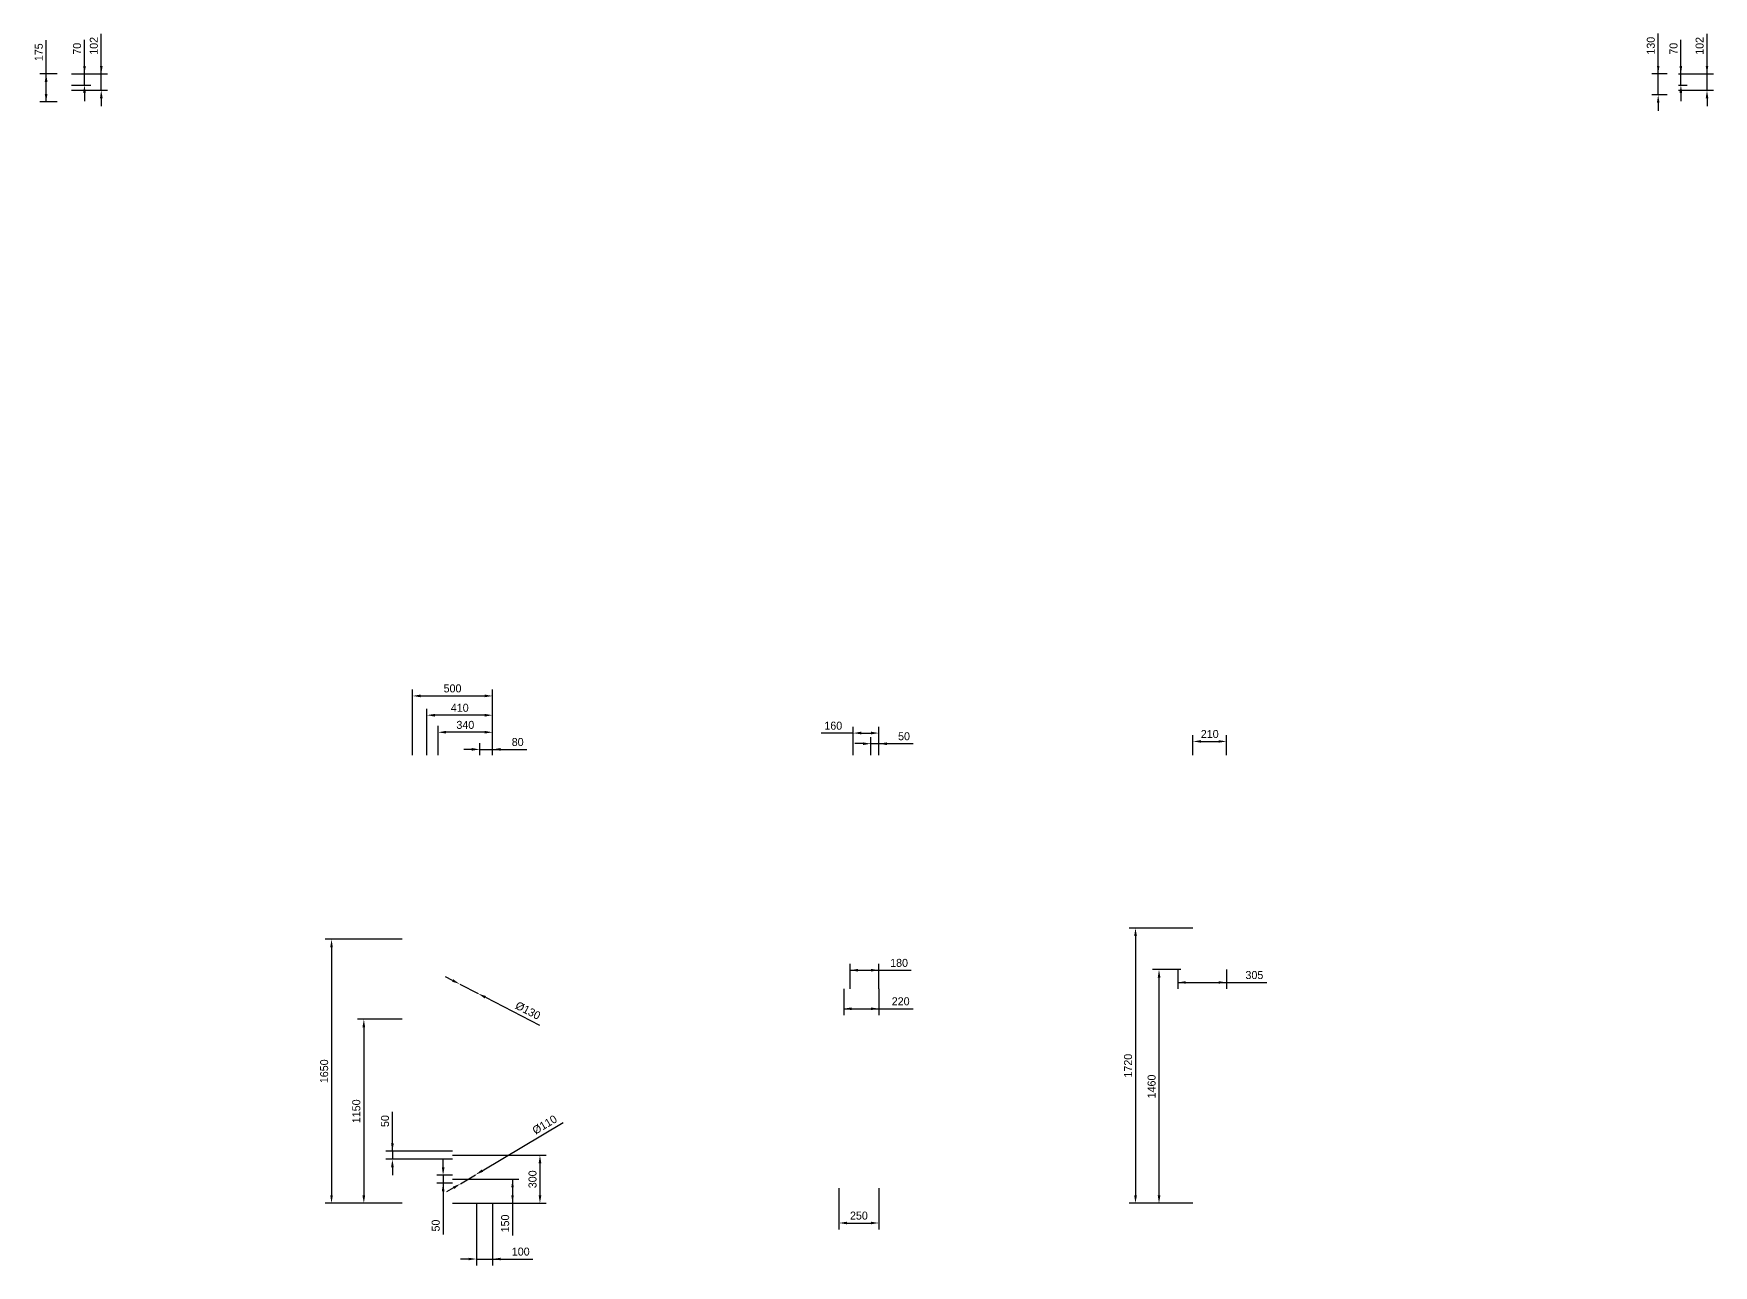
# Model space of a CAD drawing. Header units: millimetres. Extents: x 27201 to 44003, y -1761 to 16863.
# Drawn here: x 27776 to 38272, y -1761 to 5936 of the extents above; entities that cross this region are included whole.
import ezdxf

# ---------------------------------------------------------------- set-up
doc = ezdxf.new("R2010")
doc.units = ezdxf.units.MM
doc.layers.add('08 Размеры', color=7, linetype='Continuous')
doc.styles.get("Standard").update_dxf_attribs({"font": 'Ubuntu-R.ttf'})
doc.dimstyles.new('ISO-25', dxfattribs={"dimtxt": 2.5, "dimasz": 2.5, "dimexe": 1.25, "dimexo": 0.625, "dimtad": 1, "dimtxsty": 'Standard', "dimcen": 2.5, "dimadec": 0, "dimazin": 0, "dimtfac": 1, "dimtmove": 0, "dimatfit": 3, "dimfxl": 1, "dimarcsym": 0})

# ---------------------------------------------------------------- blocks, each defined once
blk = doc.blocks.new('*D125')
at = {"layer": '08 Размеры', "color": 0, "lineweight": -2}
for p, q in [((28094, 5614), (28094, 5897)), ((28013, 5684), (28134, 5684)), ((28094, 5614), (28094, 5684)), ((28013, 5614), (28134, 5614)), ((28094, 5564), (28094, 5514))]:
    blk.add_line(p, q, dxfattribs=at)
at = {"layer": '08 Размеры', "color": 0}
for points in [[(28086, 5734), (28103, 5734), (28094, 5684)], [(28103, 5564), (28086, 5564), (28094, 5614)]]:
    blk.add_solid(points, dxfattribs=at)
at = {"layer": 'Defpoints', "color": 0}
for p in [(28013, 5684), (28094, 5684), (28013, 5614)]:
    blk.add_point(p, dxfattribs=at)
at = {"layer": '08 Размеры', "color": 0, "insert": (28048, 5841), "char_height": 50, "attachment_point": 5, "rotation": 90}
blk.add_mtext('70', dxfattribs=at)
blk = doc.blocks.new('*D126')
at = {"layer": '08 Размеры', "color": 0, "lineweight": -2}
for p, q in [((28199, 5582), (28199, 5934)), ((28013, 5684), (28239, 5684)), ((28199, 5582), (28199, 5684)), ((28013, 5582), (28239, 5582)), ((28199, 5532), (28199, 5482))]:
    blk.add_line(p, q, dxfattribs=at)
at = {"layer": '08 Размеры', "color": 0}
for points in [[(28191, 5734), (28208, 5734), (28199, 5684)], [(28208, 5532), (28191, 5532), (28199, 5582)]]:
    blk.add_solid(points, dxfattribs=at)
at = {"layer": 'Defpoints', "color": 0}
for p in [(28013, 5684), (28199, 5684), (28013, 5582)]:
    blk.add_point(p, dxfattribs=at)
at = {"layer": '08 Размеры', "color": 0, "insert": (28153, 5859), "char_height": 50, "attachment_point": 5, "rotation": 90}
blk.add_mtext('102', dxfattribs=at)
blk = doc.blocks.new('*D127')
at = {"layer": '08 Размеры', "color": 0, "lineweight": -2}
for p, q in [((27855, 5509), (27855, 5894)), ((27923, 5684), (27815, 5684)), ((27855, 5559), (27855, 5634)), ((27923, 5509), (27815, 5509))]:
    blk.add_line(p, q, dxfattribs=at)
at = {"layer": '08 Размеры', "color": 0}
for points in [[(27863, 5634), (27846, 5634), (27855, 5684)], [(27846, 5559), (27863, 5559), (27855, 5509)]]:
    blk.add_solid(points, dxfattribs=at)
at = {"layer": 'Defpoints', "color": 0}
for p in [(27855, 5684), (27923, 5684), (27923, 5509)]:
    blk.add_point(p, dxfattribs=at)
at = {"layer": '08 Размеры', "color": 0, "insert": (27809, 5819), "char_height": 50, "attachment_point": 5, "rotation": 90}
blk.add_mtext('175', dxfattribs=at)
blk = doc.blocks.new('*D140')
at = {"layer": '08 Размеры', "color": 0, "lineweight": -2}
for p, q in [((38069, 5614), (38069, 5897)), ((38069, 5734), (38069, 5784)), ((38054, 5684), (38109, 5684)), ((38069, 5614), (38069, 5684)), ((38054, 5614), (38109, 5614)), ((38069, 5564), (38069, 5514))]:
    blk.add_line(p, q, dxfattribs=at)
at = {"layer": '08 Размеры', "color": 0}
for points in [[(38060, 5734), (38077, 5734), (38069, 5684)], [(38077, 5564), (38060, 5564), (38069, 5614)]]:
    blk.add_solid(points, dxfattribs=at)
at = {"layer": 'Defpoints', "color": 0}
for p in [(38054, 5684), (38069, 5684), (38054, 5614)]:
    blk.add_point(p, dxfattribs=at)
at = {"layer": '08 Размеры', "color": 0, "insert": (38023, 5841), "char_height": 50, "attachment_point": 5, "rotation": 90}
blk.add_mtext('70', dxfattribs=at)
blk = doc.blocks.new('*D141')
at = {"layer": '08 Размеры', "color": 0, "lineweight": -2}
for p, q in [((38232, 5582), (38232, 5934)), ((38054, 5684), (38272, 5684)), ((38232, 5582), (38232, 5684)), ((38054, 5582), (38272, 5582)), ((38232, 5532), (38232, 5482))]:
    blk.add_line(p, q, dxfattribs=at)
at = {"layer": '08 Размеры', "color": 0}
for points in [[(38224, 5734), (38240, 5734), (38232, 5684)], [(38240, 5532), (38224, 5532), (38232, 5582)]]:
    blk.add_solid(points, dxfattribs=at)
at = {"layer": 'Defpoints', "color": 0}
for p in [(38054, 5684), (38232, 5684), (38054, 5582)]:
    blk.add_point(p, dxfattribs=at)
at = {"layer": '08 Размеры', "color": 0, "insert": (38186, 5859), "char_height": 50, "attachment_point": 5, "rotation": 90}
blk.add_mtext('102', dxfattribs=at)
blk = doc.blocks.new('*D142')
at = {"layer": '08 Размеры', "color": 0, "lineweight": -2}
for p, q in [((37927, 5554), (37927, 5936)), ((37984, 5684), (37887, 5684)), ((37927, 5554), (37927, 5684)), ((37984, 5554), (37887, 5554)), ((37927, 5504), (37927, 5454))]:
    blk.add_line(p, q, dxfattribs=at)
at = {"layer": '08 Размеры', "color": 0}
for points in [[(37919, 5734), (37935, 5734), (37927, 5684)], [(37935, 5504), (37919, 5504), (37927, 5554)]]:
    blk.add_solid(points, dxfattribs=at)
at = {"layer": 'Defpoints', "color": 0}
for p in [(37927, 5684), (37984, 5684), (37984, 5554)]:
    blk.add_point(p, dxfattribs=at)
at = {"layer": '08 Размеры', "color": 0, "insert": (37881, 5860), "char_height": 50, "attachment_point": 5, "rotation": 90}
blk.add_mtext('130', dxfattribs=at)
blk = doc.blocks.new('*D149')
at = {"layer": '08 Размеры', "color": 0, "lineweight": -2}
for p, q in [((30394, -1223), (30809, -1223)), ((30769, -1223), (30769, -1575)), ((30769, -1273), (30769, -1323)), ((30394, -1373), (30809, -1373))]:
    blk.add_line(p, q, dxfattribs=at)
at = {"layer": '08 Размеры', "color": 0}
for points in [[(30777, -1273), (30761, -1273), (30769, -1223)], [(30761, -1323), (30777, -1323), (30769, -1373)]]:
    blk.add_solid(points, dxfattribs=at)
at = {"layer": 'Defpoints', "color": 0}
for p in [(30394, -1223), (30394, -1373), (30769, -1373)]:
    blk.add_point(p, dxfattribs=at)
at = {"layer": '08 Размеры', "color": 0, "insert": (30723, -1499), "char_height": 50, "attachment_point": 5, "rotation": 90}
blk.add_mtext('150', dxfattribs=at)
blk = doc.blocks.new('*D150')
at = {"layer": '08 Размеры', "color": 0, "lineweight": -2}
for p, q in [((30394, -1073), (30980, -1073)), ((30940, -1123), (30940, -1323)), ((30395, -1373), (30980, -1373))]:
    blk.add_line(p, q, dxfattribs=at)
at = {"layer": '08 Размеры', "color": 0}
for points in [[(30949, -1123), (30932, -1123), (30940, -1073)], [(30932, -1323), (30949, -1323), (30940, -1373)]]:
    blk.add_solid(points, dxfattribs=at)
at = {"layer": 'Defpoints', "color": 0}
for p in [(30394, -1073), (30395, -1373), (30940, -1373)]:
    blk.add_point(p, dxfattribs=at)
at = {"layer": '08 Размеры', "color": 0, "insert": (30894, -1223), "char_height": 50, "attachment_point": 5, "rotation": 90}
blk.add_mtext('300', dxfattribs=at)
blk = doc.blocks.new('*D152')
at = {"layer": '08 Размеры', "color": 0, "lineweight": -2}
for p, q in [((30580, -1169), (31085, -869)), ((30443, -1251), (30537, -1195)), ((30400, -1277), (30357, -1302))]:
    blk.add_line(p, q, dxfattribs=at)
at = {"layer": '08 Размеры', "color": 0}
for points in [[(30404, -1284), (30396, -1269), (30443, -1251)], [(30576, -1162), (30585, -1176), (30537, -1195)]]:
    blk.add_solid(points, dxfattribs=at)
at = {"layer": 'Defpoints', "color": 0}
for p in [(30443, -1251), (30537, -1195)]:
    blk.add_point(p, dxfattribs=at)
at = {"layer": '08 Размеры', "color": 0, "insert": (30970, -882), "char_height": 50, "attachment_point": 5, "rotation": 30.7877}
blk.add_mtext('%%c110', dxfattribs=at)
blk = doc.blocks.new('*D153')
at = {"layer": '08 Размеры', "color": 0, "lineweight": -2}
for p, q in [((30394, 20), (30350, 43)), ((30439, -3), (30555, -63)), ((30599, -85), (30937, -259))]:
    blk.add_line(p, q, dxfattribs=at)
at = {"layer": '08 Размеры', "color": 0}
for points in [[(30391, 12), (30398, 27), (30439, -3)], [(30603, -78), (30595, -93), (30555, -63)]]:
    blk.add_solid(points, dxfattribs=at)
at = {"layer": 'Defpoints', "color": 0}
for p in [(30439, -3), (30555, -63)]:
    blk.add_point(p, dxfattribs=at)
at = {"layer": '08 Размеры', "color": 0, "insert": (30865, -169), "char_height": 50, "attachment_point": 5, "rotation": 332.8}
blk.add_mtext('%%c130', dxfattribs=at)
blk = doc.blocks.new('*D154')
at = {"layer": '08 Размеры', "color": 0, "lineweight": -2}
for p, q in [((30018, -1048), (30018, -802)), ((30394, -1048), (29978, -1048)), ((30018, -998), (30018, -948)), ((30018, -1048), (30018, -1098)), ((30394, -1098), (29978, -1098)), ((30018, -1148), (30018, -1198))]:
    blk.add_line(p, q, dxfattribs=at)
at = {"layer": '08 Размеры', "color": 0}
for points in [[(30010, -998), (30027, -998), (30018, -1048)], [(30027, -1148), (30010, -1148), (30018, -1098)]]:
    blk.add_solid(points, dxfattribs=at)
at = {"layer": 'Defpoints', "color": 0}
for p in [(30394, -1048), (30018, -1098), (30394, -1098)]:
    blk.add_point(p, dxfattribs=at)
at = {"layer": '08 Размеры', "color": 0, "insert": (29972, -859), "char_height": 50, "attachment_point": 5, "rotation": 90}
blk.add_mtext('50', dxfattribs=at)
blk = doc.blocks.new('*D155')
at = {"layer": '08 Размеры', "color": 0, "lineweight": -2}
for p, q in [((30335, -1148), (30335, -1098)), ((30394, -1198), (30295, -1198)), ((30394, -1248), (30295, -1248)), ((30335, -1198), (30335, -1568)), ((30335, -1198), (30335, -1248)), ((30335, -1298), (30335, -1348))]:
    blk.add_line(p, q, dxfattribs=at)
at = {"layer": '08 Размеры', "color": 0}
for points in [[(30327, -1148), (30344, -1148), (30335, -1198)], [(30344, -1298), (30327, -1298), (30335, -1248)]]:
    blk.add_solid(points, dxfattribs=at)
at = {"layer": 'Defpoints', "color": 0}
for p in [(30335, -1248), (30394, -1198), (30394, -1248)]:
    blk.add_point(p, dxfattribs=at)
at = {"layer": '08 Размеры', "color": 0, "insert": (30289, -1512), "char_height": 50, "attachment_point": 5, "rotation": 90}
blk.add_mtext('50', dxfattribs=at)
blk = doc.blocks.new('*D156')
at = {"layer": '08 Размеры', "color": 0, "lineweight": -2}
for p, q in [((30564, 1427), (30564, 1503)), ((30644, 1427), (30644, 1503)), ((30514, 1463), (30464, 1463)), ((30564, 1463), (30858, 1463)), ((30564, 1463), (30644, 1463))]:
    blk.add_line(p, q, dxfattribs=at)
at = {"layer": '08 Размеры', "color": 0}
for points in [[(30514, 1455), (30514, 1472), (30564, 1463)], [(30694, 1472), (30694, 1455), (30644, 1463)]]:
    blk.add_solid(points, dxfattribs=at)
at = {"layer": 'Defpoints', "color": 0}
for p in [(30564, 1427), (30644, 1463), (30644, 1427)]:
    blk.add_point(p, dxfattribs=at)
at = {"layer": '08 Размеры', "color": 0, "insert": (30801, 1509), "char_height": 50, "attachment_point": 5}
blk.add_mtext('80', dxfattribs=at)
blk = doc.blocks.new('*D157')
at = {"layer": '08 Размеры', "color": 0, "lineweight": -2}
for p, q in [((30304, 1427), (30304, 1610)), ((30644, 1427), (30644, 1610)), ((30594, 1570), (30354, 1570))]:
    blk.add_line(p, q, dxfattribs=at)
at = {"layer": '08 Размеры', "color": 0}
for points in [[(30354, 1579), (30354, 1562), (30304, 1570)], [(30594, 1562), (30594, 1579), (30644, 1570)]]:
    blk.add_solid(points, dxfattribs=at)
at = {"layer": 'Defpoints', "color": 0}
for p in [(30304, 1570), (30304, 1427), (30644, 1427)]:
    blk.add_point(p, dxfattribs=at)
at = {"layer": '08 Размеры', "color": 0, "insert": (30474, 1616), "char_height": 50, "attachment_point": 5}
blk.add_mtext('340', dxfattribs=at)
blk = doc.blocks.new('*D158')
at = {"layer": '08 Размеры', "color": 0, "lineweight": -2}
for p, q in [((30234, 1427), (30234, 1717)), ((30644, 1427), (30644, 1717)), ((30594, 1677), (30284, 1677))]:
    blk.add_line(p, q, dxfattribs=at)
at = {"layer": '08 Размеры', "color": 0}
for points in [[(30284, 1685), (30284, 1668), (30234, 1677)], [(30594, 1668), (30594, 1685), (30644, 1677)]]:
    blk.add_solid(points, dxfattribs=at)
at = {"layer": 'Defpoints', "color": 0}
for p in [(30234, 1677), (30234, 1427), (30644, 1427)]:
    blk.add_point(p, dxfattribs=at)
at = {"layer": '08 Размеры', "color": 0, "insert": (30439, 1723), "char_height": 50, "attachment_point": 5}
blk.add_mtext('410', dxfattribs=at)
blk = doc.blocks.new('*D159')
at = {"layer": '08 Размеры', "color": 0, "lineweight": -2}
for p, q in [((30144, 1427), (30144, 1837)), ((30194, 1797), (30594, 1797)), ((30644, 1428), (30644, 1837))]:
    blk.add_line(p, q, dxfattribs=at)
at = {"layer": '08 Размеры', "color": 0}
for points in [[(30194, 1806), (30194, 1789), (30144, 1797)], [(30594, 1789), (30594, 1806), (30644, 1797)]]:
    blk.add_solid(points, dxfattribs=at)
at = {"layer": 'Defpoints', "color": 0}
for p in [(30644, 1797), (30144, 1427), (30644, 1428)]:
    blk.add_point(p, dxfattribs=at)
at = {"layer": '08 Размеры', "color": 0, "insert": (30394, 1844), "char_height": 50, "attachment_point": 5}
blk.add_mtext('500', dxfattribs=at)
blk = doc.blocks.new('*D160')
at = {"layer": '08 Размеры', "color": 0, "lineweight": -2}
for p, q in [((30544, -1373), (30544, -1761)), ((30644, -1373), (30644, -1761)), ((30494, -1721), (30444, -1721)), ((30544, -1721), (30896, -1721)), ((30544, -1721), (30644, -1721)), ((30694, -1721), (30744, -1721))]:
    blk.add_line(p, q, dxfattribs=at)
at = {"layer": '08 Размеры', "color": 0}
for points in [[(30494, -1729), (30494, -1713), (30544, -1721)], [(30694, -1713), (30694, -1729), (30644, -1721)]]:
    blk.add_solid(points, dxfattribs=at)
at = {"layer": 'Defpoints', "color": 0}
for p in [(30544, -1373), (30644, -1373), (30644, -1721)]:
    blk.add_point(p, dxfattribs=at)
at = {"layer": '08 Размеры', "color": 0, "insert": (30820, -1675), "char_height": 50, "attachment_point": 5}
blk.add_mtext('100', dxfattribs=at)
blk = doc.blocks.new('*D161')
at = {"layer": '08 Размеры', "color": 0, "lineweight": -2}
for p, q in [((30080, -223), (29800, -223)), ((29840, -273), (29840, -1323)), ((30080, -1373), (29800, -1373))]:
    blk.add_line(p, q, dxfattribs=at)
at = {"layer": '08 Размеры', "color": 0}
for points in [[(29848, -273), (29831, -273), (29840, -223)], [(29831, -1323), (29848, -1323), (29840, -1373)]]:
    blk.add_solid(points, dxfattribs=at)
at = {"layer": 'Defpoints', "color": 0}
for p in [(30080, -223), (29840, -1373), (30080, -1373)]:
    blk.add_point(p, dxfattribs=at)
at = {"layer": '08 Размеры', "color": 0, "insert": (29793, -798), "char_height": 50, "attachment_point": 5, "rotation": 90}
blk.add_mtext('1150', dxfattribs=at)
blk = doc.blocks.new('*D162')
at = {"layer": '08 Размеры', "color": 0, "lineweight": -2}
for p, q in [((30080, 277), (29598, 277)), ((29638, 227), (29638, -1323)), ((30080, -1373), (29598, -1373))]:
    blk.add_line(p, q, dxfattribs=at)
at = {"layer": '08 Размеры', "color": 0}
for points in [[(29646, 227), (29630, 227), (29638, 277)], [(29630, -1323), (29646, -1323), (29638, -1373)]]:
    blk.add_solid(points, dxfattribs=at)
at = {"layer": 'Defpoints', "color": 0}
for p in [(30080, 277), (29638, -1373), (30080, -1373)]:
    blk.add_point(p, dxfattribs=at)
at = {"layer": '08 Размеры', "color": 0, "insert": (29592, -548), "char_height": 50, "attachment_point": 5, "rotation": 90}
blk.add_mtext('1650', dxfattribs=at)
blk = doc.blocks.new('*D163')
at = {"layer": '08 Размеры', "color": 0, "lineweight": -2}
for p, q in [((32878, -33), (32878, 123)), ((33058, -33), (33058, 123)), ((32878, 83), (33260, 83)), ((32928, 83), (33008, 83))]:
    blk.add_line(p, q, dxfattribs=at)
at = {"layer": '08 Размеры', "color": 0}
for points in [[(32928, 92), (32928, 75), (32878, 83)], [(33008, 75), (33008, 92), (33058, 83)]]:
    blk.add_solid(points, dxfattribs=at)
at = {"layer": 'Defpoints', "color": 0}
for p in [(33058, 83), (32878, -33), (33058, -33)]:
    blk.add_point(p, dxfattribs=at)
at = {"layer": '08 Размеры', "color": 0, "insert": (33184, 129), "char_height": 50, "attachment_point": 5}
blk.add_mtext('180', dxfattribs=at)
blk = doc.blocks.new('*D164')
at = {"layer": '08 Размеры', "color": 0, "lineweight": -2}
for p, q in [((32838, -33), (32838, -197)), ((33058, -33), (33058, -197)), ((32838, -157), (33271, -157)), ((32888, -157), (33008, -157))]:
    blk.add_line(p, q, dxfattribs=at)
at = {"layer": '08 Размеры', "color": 0}
for points in [[(32888, -149), (32888, -166), (32838, -157)], [(33008, -166), (33008, -149), (33058, -157)]]:
    blk.add_solid(points, dxfattribs=at)
at = {"layer": 'Defpoints', "color": 0}
for p in [(32838, -33), (33058, -33), (33058, -157)]:
    blk.add_point(p, dxfattribs=at)
at = {"layer": '08 Размеры', "color": 0, "insert": (33194, -111), "char_height": 50, "attachment_point": 5}
blk.add_mtext('220', dxfattribs=at)
blk = doc.blocks.new('*D165')
at = {"layer": '08 Размеры', "color": 0, "lineweight": -2}
for p, q in [((32958, 1499), (32908, 1499)), ((33008, 1427), (33008, 1539)), ((33008, 1499), (33272, 1499)), ((33008, 1499), (33058, 1499)), ((33058, 1427), (33058, 1539)), ((33108, 1499), (33158, 1499))]:
    blk.add_line(p, q, dxfattribs=at)
at = {"layer": '08 Размеры', "color": 0}
for points in [[(32958, 1490), (32958, 1507), (33008, 1499)], [(33108, 1507), (33108, 1490), (33058, 1499)]]:
    blk.add_solid(points, dxfattribs=at)
at = {"layer": 'Defpoints', "color": 0}
for p in [(33058, 1499), (33008, 1427), (33058, 1427)]:
    blk.add_point(p, dxfattribs=at)
at = {"layer": '08 Размеры', "color": 0, "insert": (33215, 1545), "char_height": 50, "attachment_point": 5}
blk.add_mtext('50', dxfattribs=at)
blk = doc.blocks.new('*D166')
at = {"layer": '08 Размеры', "color": 0, "lineweight": -2}
for p, q in [((32898, 1427), (32898, 1605)), ((33058, 1427), (33058, 1605)), ((32898, 1565), (32697, 1565)), ((32948, 1565), (33008, 1565))]:
    blk.add_line(p, q, dxfattribs=at)
at = {"layer": '08 Размеры', "color": 0}
for points in [[(32948, 1574), (32948, 1557), (32898, 1565)], [(33008, 1557), (33008, 1574), (33058, 1565)]]:
    blk.add_solid(points, dxfattribs=at)
at = {"layer": 'Defpoints', "color": 0}
for p in [(33058, 1565), (32898, 1427), (33058, 1427)]:
    blk.add_point(p, dxfattribs=at)
at = {"layer": '08 Размеры', "color": 0, "insert": (32773, 1611), "char_height": 50, "attachment_point": 5}
blk.add_mtext('160', dxfattribs=at)
blk = doc.blocks.new('*D167')
at = {"layer": '08 Размеры', "color": 0, "lineweight": -2}
for p, q in [((32808, -1278), (32808, -1536)), ((33058, -1278), (33058, -1536)), ((32858, -1496), (33008, -1496))]:
    blk.add_line(p, q, dxfattribs=at)
at = {"layer": '08 Размеры', "color": 0}
for points in [[(32858, -1488), (32858, -1504), (32808, -1496)], [(33008, -1504), (33008, -1488), (33058, -1496)]]:
    blk.add_solid(points, dxfattribs=at)
at = {"layer": 'Defpoints', "color": 0}
for p in [(32808, -1278), (33058, -1278), (33058, -1496)]:
    blk.add_point(p, dxfattribs=at)
at = {"layer": '08 Размеры', "color": 0, "insert": (32933, -1450), "char_height": 50, "attachment_point": 5}
blk.add_mtext('250', dxfattribs=at)
blk = doc.blocks.new('*D168')
at = {"layer": '08 Размеры', "color": 0, "lineweight": -2}
for p, q in [((34945, 87), (34768, 87)), ((34808, 37), (34808, -1323)), ((34945, -1373), (34768, -1373))]:
    blk.add_line(p, q, dxfattribs=at)
at = {"layer": '08 Размеры', "color": 0}
for points in [[(34817, 37), (34800, 37), (34808, 87)], [(34800, -1323), (34817, -1323), (34808, -1373)]]:
    blk.add_solid(points, dxfattribs=at)
at = {"layer": 'Defpoints', "color": 0}
for p in [(34945, 87), (34808, -1373), (34945, -1373)]:
    blk.add_point(p, dxfattribs=at)
at = {"layer": '08 Размеры', "color": 0, "insert": (34762, -643), "char_height": 50, "attachment_point": 5, "rotation": 90}
blk.add_mtext('1460', dxfattribs=at)
blk = doc.blocks.new('*D169')
at = {"layer": '08 Размеры', "color": 0, "lineweight": -2}
for p, q in [((35020, 347), (34621, 347)), ((34661, 297), (34661, -1323)), ((35020, -1373), (34621, -1373))]:
    blk.add_line(p, q, dxfattribs=at)
at = {"layer": '08 Размеры', "color": 0}
for points in [[(34670, 297), (34653, 297), (34661, 347)], [(34653, -1323), (34670, -1323), (34661, -1373)]]:
    blk.add_solid(points, dxfattribs=at)
at = {"layer": 'Defpoints', "color": 0}
for p in [(35020, 347), (34661, -1373), (35020, -1373)]:
    blk.add_point(p, dxfattribs=at)
at = {"layer": '08 Размеры', "color": 0, "insert": (34615, -513), "char_height": 50, "attachment_point": 5, "rotation": 90}
blk.add_mtext('1720', dxfattribs=at)
blk = doc.blocks.new('*D170')
at = {"layer": '08 Размеры', "color": 0, "lineweight": -2}
for p, q in [((34925, 87), (34925, -33)), ((34925, 7), (35481, 7)), ((34975, 7), (35180, 7)), ((35230, 87), (35230, -33))]:
    blk.add_line(p, q, dxfattribs=at)
at = {"layer": '08 Размеры', "color": 0}
for points in [[(34975, 15), (34975, -1), (34925, 7)], [(35180, -1), (35180, 15), (35230, 7)]]:
    blk.add_solid(points, dxfattribs=at)
at = {"layer": 'Defpoints', "color": 0}
for p in [(34925, 87), (35230, 87), (35230, 7)]:
    blk.add_point(p, dxfattribs=at)
at = {"layer": '08 Размеры', "color": 0, "insert": (35404, 53), "char_height": 50, "attachment_point": 5}
blk.add_mtext('305', dxfattribs=at)
blk = doc.blocks.new('*D171')
at = {"layer": '08 Размеры', "color": 0, "lineweight": -2}
for p, q in [((35020, 1427), (35020, 1553)), ((35070, 1513), (35180, 1513)), ((35230, 1427), (35230, 1553))]:
    blk.add_line(p, q, dxfattribs=at)
at = {"layer": '08 Размеры', "color": 0}
for points in [[(35070, 1521), (35070, 1505), (35020, 1513)], [(35180, 1505), (35180, 1521), (35230, 1513)]]:
    blk.add_solid(points, dxfattribs=at)
at = {"layer": 'Defpoints', "color": 0}
for p in [(35230, 1513), (35020, 1427), (35230, 1427)]:
    blk.add_point(p, dxfattribs=at)
at = {"layer": '08 Размеры', "color": 0, "insert": (35125, 1559), "char_height": 50, "attachment_point": 5}
blk.add_mtext('210', dxfattribs=at)

msp = doc.modelspace()

# ---------------------------------------------------------------- dimensions: what is measured, and where the dimension line sits
at = {"layer": '08 Размеры'}
for base, p1, p2, picture, middle in [((27854.759, 5683.845), (27923.167, 5508.845), (27923.167, 5683.845), '*D127', (27854.759, 5818.871)), ((38068.713, 5683.845), (38054.088, 5613.845), (38054.088, 5683.845), '*D140', (38068.713, 5840.569)), ((34808.197, -1372.793), (34944.641, 87.207), (34945.418, -1372.793), '*D168', (34808.197, -642.793)), ((30018.379, -1097.793), (30394.054, -1047.793), (30394.054, -1097.793), '*D154', (30018.379, -859.034)), ((30335.227, -1247.793), (30394.054, -1197.793), (30394.054, -1247.793), '*D155', (30335.227, -1511.812)), ((30940.187, -1372.793), (30394.054, -1072.793), (30394.679, -1372.793), '*D150', (30940.187, -1222.793))]:
    dim = msp.add_linear_dim(base=base, p1=p1, p2=p2, angle=90, dimstyle='ISO-25', override={"dimtxt": 50, "dimasz": 50, "dimexe": 40, "dimexo": 0, "dimgap": 20}, dxfattribs=at)
    dim.commit()
    dim.dimension.update_dxf_attribs({"geometry": picture, "text_midpoint": middle, "dimtype": 160})
for base, p1, p2, picture, middle in [((28199.245, 5683.845), (28013.477, 5581.845), (28012.852, 5683.845), '*D126', (28153.126, 5858.859)), ((28094.42, 5683.845), (28013.477, 5613.845), (28013.477, 5683.845), '*D125', (28048.302, 5840.569)), ((37927.08, 5683.845), (37984.088, 5553.845), (37984.088, 5683.845), '*D142', (37880.961, 5859.725)), ((38231.972, 5683.845), (38054.088, 5581.845), (38054.088, 5683.845), '*D141', (38185.854, 5858.859)), ((34661.195, -1372.793), (35019.641, 347.207), (35019.641, -1372.793), '*D169', (34615.077, -512.793)), ((29638.074, -1372.793), (30080.142, 277.207), (30079.517, -1372.793), '*D162', (29591.956, -547.793)), ((29839.611, -1372.793), (30080.142, -222.793), (30080.142, -1372.793), '*D161', (29793.492, -797.793)), ((30769.109, -1372.793), (30394.054, -1222.793), (30394.054, -1372.793), '*D149', (30722.991, -1498.673))]:
    dim = msp.add_linear_dim(base=base, p1=p1, p2=p2, angle=90, dimstyle='ISO-25', override={"dimtxt": 50, "dimasz": 50, "dimexe": 40, "dimexo": 0, "dimgap": 20}, dxfattribs=at)
    dim.commit()
    dim.dimension.update_dxf_attribs({"geometry": picture, "text_midpoint": middle})
for base, p1, p2, picture, middle in [((30644.142, 1797.472), (30144.142, 1427.207), (30644.142, 1427.832), '*D159', (30394.142, 1797.472)), ((30234.142, 1676.679), (30644.142, 1427.207), (30234.142, 1427.207), '*D158', (30439.142, 1676.679)), ((30304.142, 1570.216), (30644.142, 1427.207), (30304.142, 1427.207), '*D157', (30474.142, 1570.216)), ((33058.451, 1565.371), (32898.451, 1427.207), (33058.451, 1427.207), '*D166', (32772.571, 1565.371)), ((33058.451, 1498.545), (33008.451, 1427.207), (33058.451, 1427.207), '*D165', (33214.995, 1498.545)), ((33058.451, 83.35), (32878.451, -32.793), (33058.451, -32.793), '*D163', (33184.332, 83.35)), ((35229.641, 6.928), (34924.641, 87.207), (35229.641, 87.207), '*D170', (35404.497, 6.928)), ((33058.451, -157.407), (32838.451, -32.793), (33058.451, -32.793), '*D164', (33194.146, -157.407)), ((33058.451, -1496.045), (32808.451, -1277.793), (33058.451, -1277.793), '*D167', (32933.451, -1496.045)), ((30644.142, -1720.915), (30544.142, -1372.793), (30644.142, -1372.793), '*D160', (30820.023, -1720.915))]:
    dim = msp.add_linear_dim(base=base, p1=p1, p2=p2, dimstyle='ISO-25', override={"dimtxt": 50, "dimasz": 50, "dimexe": 40, "dimexo": 0, "dimgap": 20}, dxfattribs=at)
    dim.commit()
    dim.dimension.update_dxf_attribs({"geometry": picture, "text_midpoint": middle, "dimtype": 160})
for base, p1, p2, picture, middle in [((35229.641, 1512.94), (35019.641, 1427.207), (35229.641, 1427.207), '*D171', (35124.641, 1559.058)), ((30644.142, 1463.243), (30564.142, 1427.207), (30644.142, 1427.207), '*D156', (30801.047, 1509.362))]:
    dim = msp.add_linear_dim(base=base, p1=p1, p2=p2, dimstyle='ISO-25', override={"dimtxt": 50, "dimasz": 50, "dimexe": 40, "dimexo": 0, "dimgap": 20}, dxfattribs=at)
    dim.commit()
    dim.dimension.update_dxf_attribs({"geometry": picture, "text_midpoint": middle})
for p1, p2, picture, middle in [((30438.921, -3.082), (30554.545, -62.504), '*D153', (30843.368, -210.939)), ((30442.965, -1250.945), (30537.463, -1194.641), '*D152', (30994.176, -922.518))]:
    dim = msp.add_diameter_dim_2p(p1=p1, p2=p2, dimstyle='ISO-25', override={"dimtxt": 50, "dimasz": 50, "dimexe": 40, "dimexo": 0, "dimgap": 20}, dxfattribs=at)
    dim.commit()
    dim.dimension.update_dxf_attribs({"geometry": picture, "text_midpoint": middle, "dimtype": 163})

doc.saveas('drawing.dxf')
